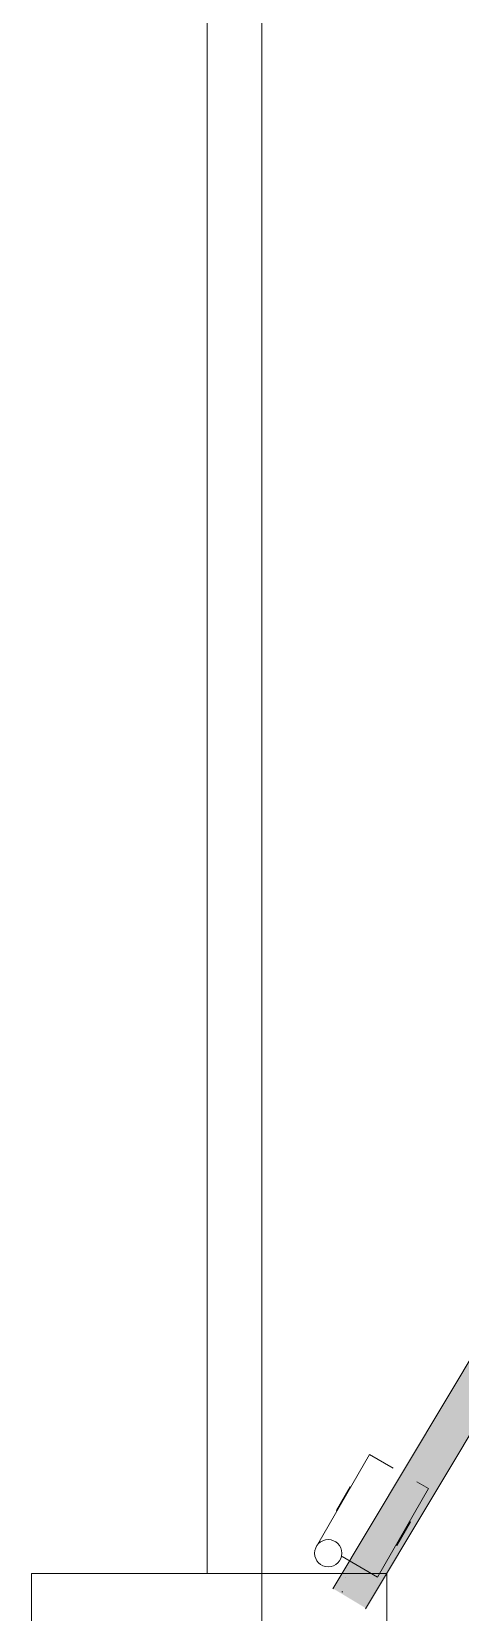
# Model space of a CAD drawing. Header units: inches. Extents: x -21163 to 11874, y -14995 to 6550.
# Drawn here: x -5633.1 to -5518.4, y -1966.7 to -1544.2 of the extents above; entities that cross this region are included whole.
import ezdxf

# ---------------------------------------------------------------- set-up
doc = ezdxf.new("R2010")
doc.units = ezdxf.units.IN
doc.header["$MEASUREMENT"] = 0
doc.layers.get('0').update_dxf_attribs({"color": 8})
doc.layers.add('doors_windows', color=8, linetype='Continuous', lineweight=5)

# ---------------------------------------------------------------- blocks, each defined once
blk = doc.blocks.new('dsgdf')
at = {"lineweight": 0, "ltscale": 0.007}
blk.add_hatch(color=0, dxfattribs=at).paths.add_polyline_path([(152251.19, 48290.87), (152242.39, 48285.59), (152591.75, 47702.36), (152600.76, 47707.76)])
at = {"color": 0, "lineweight": 0, "ltscale": 100}
for p, q in [((152223.26, 48324.78), (152223.26, 47932.77)), ((152244.94, 48286.41), (152244.69, 48286.41)), ((152244.73, 48277.03), (152254.2, 48282.5)), ((152254.2, 48282.5), (152267.87, 48258.83)), ((152208.68, 48281.55), (152208.68, 48253.57)), ((152208.68, 48281.55), (152208.68, 47932.77)), ((152223.26, 48281.55), (152208.68, 48281.55)), ((152223.26, 48281.55), (152208.68, 48281.55)), ((152238.22, 48273.73), (152252.09, 48249.71)), ((152259.38, 48274.03), (152259.16, 48273.91)), ((152259.38, 48274.03), (152263.02, 48267.72)), ((152263.02, 48267.72), (152262.81, 48267.59)), ((152243.21, 48264.7), (152243.38, 48264.79)), ((152243.21, 48264.7), (152246.86, 48258.39)), ((152246.86, 48258.39), (152247.03, 48258.48)), ((152264.71, 48257), (152267.87, 48258.83)), ((152258.4, 48253.36), (152252.09, 48249.71)), ((152223.26, 48222.23), (152223.26, 47836.42)), ((152208.68, 47621.55), (152208.68, 47932.77))]:
    blk.add_line(p, q, dxfattribs=at)
at = {"color": 0, "lineweight": 0}
for p, q in [((152161.7, 48281.55), (152161.7, 48314.05)), ((152256.7, 48314.05), (152256.7, 48281.55)), ((152256.7, 48281.55), (152161.7, 48281.55))]:
    blk.add_line(p, q, dxfattribs=at)
at = {"color": 0}
for p, q in [((152245.66, 48282.57), (152245.66, 48282.57)), ((152161.7, 48281.55), (152256.7, 48281.55))]:
    blk.add_line(p, q, dxfattribs=at)
at = {"color": 0, "lineweight": 0, "ltscale": 0.007}
blk.add_lwpolyline([(152242.27, 48285.59), (152591.75, 47702.36), (152600.76, 47707.76), (152250.99, 48291.02)], dxfattribs=at)
at = {"color": 0, "lineweight": 0, "ltscale": 100}
blk.add_circle((152241.05, 48276.12), 3.65, dxfattribs=at)

msp = doc.modelspace()

# ---------------------------------------------------------------- block references
at = {"layer": 'doors_windows', "color": 8, "linetype": 'ByBlock', "lineweight": 9, "extrusion": (0, 0, -1), "zscale": -1, "rotation": 180}
msp.add_blockref('dsgdf', (157794.77, 46325.19), dxfattribs=at)

doc.saveas('drawing.dxf')
